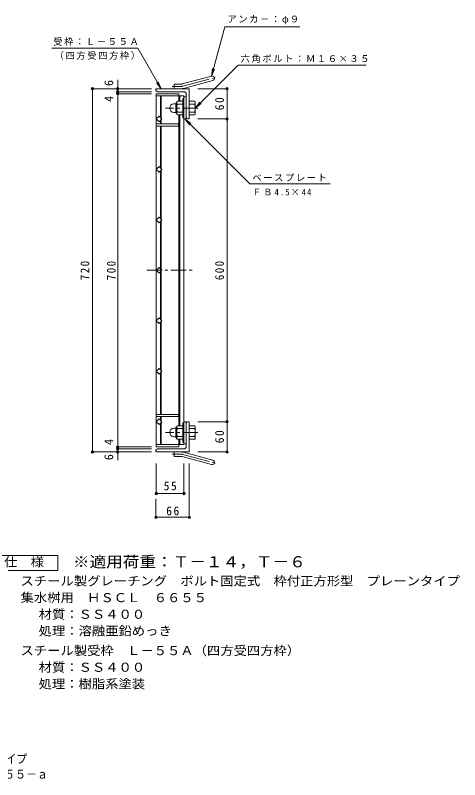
# Model space of a CAD drawing. Units: millimetres at full size, sheet at 1:6. Extents: x -906 to 1055, y -824 to 798.
# Drawn here: x 174 to 1055, y -824 to 691 of the extents above; entities that cross this region are included whole.
import ezdxf
from ezdxf.enums import TextEntityAlignment as Align

# ---------------------------------------------------------------- set-up
doc = ezdxf.new("R2010")
doc.units = ezdxf.units.MM
doc.header["$LTSCALE"] = 6
doc.header["$PDMODE"] = 32
doc.header["$PDSIZE"] = 4.8
doc.linetypes.add('CHAIN1', pattern=[8, 5, -1, 1, -1])
doc.linetypes.add('CHAIN2', pattern=[12, 9, -1, 1, -1])
for name, color, linetype, lineweight in [('E-1', 2, 'Continuous', 9), ('E-2', 3, 'Continuous', 9), ('E-4', 7, 'Continuous', 9), ('E-5', 7, 'Continuous', 9), ('F-5_F-5ﾚｲﾔ', 2, 'Continuous', 9)]:
    doc.layers.add(name, color=color, linetype=linetype, lineweight=lineweight)
doc.styles.add('ＭＳ ゴシック', font='')
doc.styles.get('ＭＳ ゴシック').set_extended_font_data('MS Gothic')

msp = doc.modelspace()

# ---------------------------------------------------------------- linework, layer by layer
at = {"layer": 'E-1'}
for p, q in [((504.74, 555.252), (562.931, 570.844)), ((507.07, 546.558), (565.26, 562.151)), ((518.596, 545.945), (452.596, 545.945)), ((452.596, 542.945), (452.596, 545.945)), ((488.596, 545.945), (488.596, 554.945)), ((502.411, 554.945), (488.596, 554.945)), ((518.596, 545.945), (518.596, 485.945)), ((507.596, 539.945), (455.596, 539.945)), ((512.596, 534.945), (512.596, 488.945)), ((488.285, 515.945), (491.795, 515.945)), ((491.795, 498.245), (491.795, 516.645)), ((493.595, 518.445), (493.795, 518.445)), ((493.795, 518.195), (493.795, 496.695)), ((505.795, 520.945), (494.834, 520.945)), ((505.795, 515.445), (494.834, 515.445)), ((505.795, 526.445), (505.795, 488.445)), ((508.095, 526.445), (505.795, 526.445)), ((518.596, 520.945), (529.557, 520.945)), ((518.596, 515.445), (529.557, 515.445)), ((530.796, 518.445), (530.596, 518.445)), ((530.596, 518.195), (530.596, 496.695)), ((488.295, 498.945), (491.795, 498.945)), ((493.595, 496.445), (493.795, 496.445)), ((505.795, 499.445), (494.834, 499.445)), ((505.795, 493.945), (494.834, 493.945)), ((508.095, 488.445), (505.795, 488.445)), ((515.596, 485.945), (518.596, 485.945)), ((518.596, 499.445), (529.557, 499.445)), ((518.596, 493.945), (529.557, 493.945)), ((530.796, 496.445), (530.596, 496.445)), ((505.795, -154.555), (505.795, -116.555)), ((508.095, -116.555), (505.795, -116.555)), ((512.596, -163.055), (512.596, -117.055)), ((515.596, -114.055), (518.596, -114.055)), ((518.596, -174.055), (518.596, -114.055)), ((488.295, -127.055), (491.795, -127.055)), ((491.795, -126.355), (491.795, -144.755)), ((493.595, -124.555), (493.795, -124.555)), ((493.795, -146.305), (493.795, -124.805)), ((505.795, -122.055), (494.834, -122.055)), ((505.795, -127.555), (494.834, -127.555)), ((518.596, -122.055), (529.557, -122.055)), ((518.596, -127.555), (529.557, -127.555)), ((530.796, -124.555), (530.596, -124.555)), ((530.596, -146.305), (530.596, -124.805)), ((488.285, -144.055), (491.795, -144.055)), ((493.595, -146.555), (493.795, -146.555)), ((505.795, -143.555), (494.834, -143.555)), ((505.795, -149.055), (494.834, -149.055)), ((518.596, -143.555), (529.557, -143.555)), ((518.596, -149.055), (529.557, -149.055)), ((530.796, -146.555), (530.596, -146.555)), ((508.095, -154.555), (505.795, -154.555)), ((452.596, -171.055), (452.596, -174.055)), ((518.596, -174.055), (452.596, -174.055)), ((507.596, -168.055), (455.596, -168.055)), ((488.596, -174.055), (488.596, -183.055)), ((507.07, -174.668), (565.26, -190.261)), ((502.411, -183.055), (488.596, -183.055)), ((504.74, -183.362), (562.931, -198.954))]:
    msp.add_line(p, q, dxfattribs=at)
at = {"layer": 'E-1', "linetype": 'CHAIN2'}
for p, q in [((505.905, 550.905), (571.071, 568.366)), ((502.411, 550.445), (484.791, 550.445)), ((502.411, -178.555), (484.791, -178.555)), ((505.905, -179.015), (571.071, -196.476))]:
    msp.add_line(p, q, dxfattribs=at)
at = {"layer": 'E-1', "linetype": 'CHAIN1'}
for p, q in [((535.681, 507.445), (471.494, 507.445)), ((535.681, -135.555), (471.494, -135.555))]:
    msp.add_line(p, q, dxfattribs=at)
at = {"layer": 'E-1'}
for centre, radius, start, end in [((564.096, 566.497), 4.5, 285.00014, 104.99991), ((502.411, 563.945), 9, 270, 285.00002), ((502.411, 563.945), 18, 270, 285), ((455.596, 542.945), 3, 180, 270), ((507.596, 534.945), 5, 0, 90), ((488.285, 507.455), 8.49, 90, 180), ((493.595, 516.645), 1.8, 90, 180), ((497.955, 518.195), 4.16, 138.61835, 221.37988), ((517.795, 507.445), 24, 160.52881, 199.47119), ((506.596, 507.445), 24, 340.52881, 19.47119), ((526.436, 518.195), 4.16, 318.62012, 41.38165), ((488.295, 507.445), 8.5, 180, 270), ((493.595, 498.245), 1.8, 180, 270), ((497.955, 496.695), 4.16, 138.62012, 221.38165), ((515.596, 488.945), 3, 180, 270), ((526.436, 496.695), 4.16, 318.61835, 41.37988), ((515.596, -117.055), 3, 90, 180), ((488.295, -135.555), 8.5, 90, 180), ((488.285, -135.565), 8.49, 180, 270), ((493.595, -126.355), 1.8, 90, 180), ((497.955, -124.805), 4.16, 138.61835, 221.37988), ((517.795, -135.555), 24, 160.52881, 199.47119), ((506.596, -135.555), 24, 340.52881, 19.47119), ((526.436, -124.805), 4.16, 318.62012, 41.38165), ((493.595, -144.755), 1.8, 180, 270), ((497.955, -146.305), 4.16, 138.62012, 221.38165), ((526.436, -146.305), 4.16, 318.61835, 41.37988), ((507.596, -163.055), 5, 270, 0), ((455.596, -171.055), 3, 90, 180), ((502.411, -192.055), 18, 75, 90), ((502.411, -192.055), 9, 74.99998, 90), ((564.096, -194.607), 4.5, 255.00009, 74.99986)]:
    msp.add_arc(centre, radius, start, end, dxfattribs=at)
at = {"layer": 'E-1', "linetype": 'CHAIN2'}
for centre, start, end in [((502.411, 563.945), 270, 284.99995), ((502.411, -192.055), 75.00005, 90)]:
    msp.add_arc(centre, 13.5, start, end, dxfattribs=at)
at = {"layer": 'E-2'}
for p, q in [((498.096, 535.945), (453.095, 535.945)), ((453.095, 535.945), (453.095, -164.055)), ((508.096, 531.445), (453.095, 531.445)), ((461.596, 531.445), (461.596, 488.759)), ((463.096, 531.445), (463.096, 487.259)), ((498.096, 535.945), (498.096, 531.445)), ((498.096, 520.945), (498.096, 531.445)), ((499.596, 531.445), (499.596, 520.945)), ((508.096, 185.945), (508.096, 531.445)), ((512.596, 529.945), (508.096, 529.945)), ((512.596, 485.945), (512.596, 529.945)), ((453.096, 485.945), (458.752, 491.602)), ((458.752, 480.289), (453.096, 485.945)), ((464.409, 485.945), (458.752, 491.602)), ((458.752, 480.289), (464.409, 485.945)), ((498.096, 185.945), (498.096, 493.945)), ((499.596, 493.945), (499.596, 185.945)), ((512.596, 485.945), (508.096, 485.945)), ((497.096, 471.445), (453.095, 471.445)), ((461.596, 483.132), (461.596, 475.945)), ((461.596, 471.445), (461.596, 388.759)), ((463.096, 475.945), (463.096, 484.632)), ((463.096, 387.259), (463.096, 471.445)), ((453.096, 385.945), (458.752, 391.602)), ((458.752, 380.289), (453.096, 385.945)), ((464.409, 385.945), (458.752, 391.602)), ((458.752, 380.289), (464.409, 385.945)), ((461.596, 288.759), (461.596, 383.132)), ((463.096, 287.259), (463.096, 384.632)), ((453.096, 285.945), (458.752, 291.602)), ((464.409, 285.945), (458.752, 291.602)), ((458.752, 280.289), (453.096, 285.945)), ((458.752, 280.289), (464.409, 285.945)), ((461.596, 188.759), (461.596, 283.132)), ((463.096, 187.259), (463.096, 284.632)), ((453.096, 185.945), (458.752, 191.602)), ((458.752, 180.289), (453.096, 185.945)), ((464.409, 185.945), (458.752, 191.602)), ((458.752, 180.289), (464.409, 185.945)), ((461.596, 183.131), (461.596, 88.758)), ((463.096, 184.631), (463.096, 87.258)), ((498.096, -122.055), (498.096, 185.945)), ((499.596, 185.945), (499.596, -122.055)), ((508.096, 185.945), (508.096, -159.555)), ((458.752, 91.601), (453.096, 85.945)), ((458.752, 91.601), (464.409, 85.945)), ((453.096, 85.945), (458.752, 80.288)), ((464.409, 85.945), (458.752, 80.288)), ((461.596, 83.131), (461.596, -11.242)), ((463.096, 84.631), (463.096, -12.742)), ((458.752, -8.399), (453.096, -14.055)), ((453.096, -14.055), (458.752, -19.712)), ((458.752, -8.399), (464.409, -14.055)), ((464.409, -14.055), (458.752, -19.712)), ((461.596, -16.869), (461.596, -99.555)), ((463.096, -15.369), (463.096, -99.555)), ((497.096, -99.555), (453.095, -99.555)), ((461.596, -111.242), (461.596, -104.055)), ((463.096, -112.742), (463.096, -104.055)), ((458.752, -108.399), (453.096, -114.055)), ((453.096, -114.055), (458.752, -119.712)), ((458.752, -108.399), (464.409, -114.055)), ((464.409, -114.055), (458.752, -119.712)), ((461.596, -159.555), (461.596, -116.869)), ((463.096, -159.555), (463.096, -115.369)), ((512.596, -114.055), (508.096, -114.055)), ((512.596, -114.055), (512.596, -158.055)), ((498.096, -159.555), (498.096, -149.055)), ((499.596, -149.055), (499.596, -159.555)), ((508.096, -159.555), (453.095, -159.555)), ((498.096, -164.055), (453.095, -164.055)), ((498.096, -164.055), (498.096, -159.555)), ((512.596, -158.055), (508.096, -158.055))]:
    msp.add_line(p, q, dxfattribs=at)
at = {"layer": 'E-2', "linetype": 'CHAIN1'}
msp.add_line((434.213, 185.945), (527.451, 185.945), dxfattribs=at)
at = {"layer": 'E-2'}
for points in [[(453.096, 475.945), (497.096, 475.945), (497.096, 471.445)], [(453.096, -104.055), (497.096, -104.055), (497.096, -99.555)]]:
    msp.add_lwpolyline(points, dxfattribs=at)
at = {"layer": 'E-4'}
for p, q in [((376.595, 545.945), (376.595, 563.228)), ((324.795, 545.945), (443.595, 545.945)), ((326.595, 545.945), (326.595, -174.055)), ((376.595, 545.945), (376.595, 539.945)), ((595.395, 545.945), (535.595, 545.945)), ((593.595, 545.945), (593.595, 485.945)), ((374.795, 539.945), (443.595, 539.945)), ((374.795, 535.945), (443.595, 535.945)), ((376.595, 535.945), (376.595, 539.945)), ((376.595, -164.055), (376.595, 535.945)), ((595.395, 485.945), (535.595, 485.945)), ((593.595, 485.945), (593.595, -114.055)), ((595.395, -114.055), (535.595, -114.055)), ((593.595, -114.055), (593.595, -174.055)), ((374.795, -164.055), (443.595, -164.055)), ((376.595, -168.055), (376.595, -164.055)), ((324.795, -174.055), (443.595, -174.055)), ((374.795, -168.055), (443.595, -168.055)), ((376.595, -168.055), (376.595, -174.055)), ((376.595, -174.055), (376.595, -190.411)), ((595.395, -174.055), (535.595, -174.055)), ((453.095, -258.265), (453.095, -196.692)), ((508.096, -258.265), (508.096, -196.692)), ((518.596, -305.332), (518.596, -196.692)), ((453.095, -256.465), (508.096, -256.465)), ((452.596, -305.332), (452.596, -267.273)), ((452.596, -303.532), (518.596, -303.532))]:
    msp.add_line(p, q, dxfattribs=at)
for p in [(326.595, 545.945), (376.595, 545.945), (593.595, 545.945), (376.595, 539.945), (376.595, 535.945), (593.595, 485.945), (593.595, -114.055), (376.595, -164.055), (376.595, -168.055), (326.595, -174.055), (376.595, -174.055), (593.595, -174.055), (453.095, -256.465), (508.096, -256.465), (452.595, -303.532), (452.596, -303.532), (518.596, -303.532)]:
    msp.add_point(p, dxfattribs=at)
at = {"layer": 'E-5'}
for p, q in [((562.931, 570.844), (589.135, 668.638)), ((738.135, 668.638), (589.135, 668.638)), ((246.301, 626.129), (416.301, 626.129)), ((462.595, 545.945), (416.301, 626.129)), ((530.596, 507.445), (615.387, 592.237)), ((615.387, 592.237), (869.387, 592.237)), ((562.931, 570.844), (564.889, 585.715)), ((562.931, 570.844), (568.672, 584.702)), ((462.595, 545.945), (453.464, 557.845)), ((462.595, 545.945), (456.855, 559.803)), ((530.596, 507.445), (539.727, 519.345)), ((530.596, 507.445), (542.496, 516.577)), ((509.844, 485.945), (518.976, 474.045)), ((509.844, 485.945), (521.745, 476.814)), ((509.844, 485.945), (638.542, 357.248)), ((638.542, 357.248), (798.042, 357.248))]:
    msp.add_line(p, q, dxfattribs=at)
at = {"layer": 'F-5_F-5ﾚｲﾔ'}
msp.add_lwpolyline([(122.739, -409.313), (122.739, -379.313), (257.739, -379.313), (257.739, -409.313)], close=True, dxfattribs=at)

# ---------------------------------------------------------------- texts
at = {"layer": 'E-4', "color": 2, "style": 'ＭＳ ゴシック'}
for s, p in [('6', (372.995, 551.228)), ('4', (372.995, 519.782)), ('4', (372.995, -160.392)), ('6', (372.995, -190.411))]:
    msp.add_text(s, height=17.6, rotation=90, dxfattribs=at).set_placement(p, align=Align.BOTTOM_LEFT)
at = {"layer": 'E-4', "color": 2, "char_height": 17.6, "attachment_point": 7, "rotation": 90, "style": 'ＭＳ ゴシック'}
for s, insert in [('\\T1.27;\\W0.95;60', (587.595, 503.195)), ('\\T1.27;\\W0.9;720', (320.595, 166.445)), ('\\T1.27;\\W0.9;700', (372.995, 166.445)), ('\\T1.27;\\W0.9;600', (587.595, 166.445)), ('\\T1.27;\\W0.95;60', (587.595, -156.805))]:
    msp.add_mtext(s, dxfattribs=dict(at, insert=insert))
at = {"layer": 'E-4', "color": 2, "char_height": 17.6, "attachment_point": 7, "style": 'ＭＳ ゴシック'}
for s, insert in [('\\T1.27;\\W0.95;55', (467.846, -250.465)), ('\\T1.27;\\W0.95;66', (472.846, -299.932))]:
    msp.add_mtext(s, dxfattribs=dict(at, insert=insert))
at = {"layer": 'E-5', "char_height": 13.2, "attachment_point": 7, "style": 'ＭＳ ゴシック'}
for s, insert in [('\\T1.17;アンカ－：φ９', (594.135, 673.638)), ('\\T1.17;受枠：Ｌ－５５Ａ', (248.801, 631.129)), ('\\T1.17;（四方受四方枠）', (251.301, 603.129)), ('\\T1.17;六角ボルト：Ｍ１６×３５', (620.387, 597.237)), ('\\T1.17;ベースプレート', (643.542, 362.248)), ('\\T1.26;\\W0.95;ＦＢ4.5×44', (643.542, 334.248))]:
    msp.add_mtext(s, dxfattribs=dict(at, insert=insert))
at = {"layer": 'F-5_F-5ﾚｲﾔ', "color": 3, "style": 'ＭＳ ゴシック', "width": 1.1}
msp.add_text('※適用荷重：Ｔ－１４，Ｔ－６', height=21.99, dxfattribs=at).set_placement((287.739, -409.313), align=Align.BOTTOM_LEFT)
at = {"layer": 'F-5_F-5ﾚｲﾔ', "style": 'ＭＳ ゴシック'}
for s, width, p in [('仕\u3000様', 1.1, (151.239, -406.313)), ('スチール製グレーチング\u3000ボルト固定式\u3000枠付正方形型\u3000プレーンタイプ', 1.1, (183.993, -444.065)), ('集水桝用\u3000ＨＳＣＬ\u3000６６５５', 1.1, (183.993, -477.065)), ('材質：ＳＳ４００', 1.1, (219.82, -510.065)), ('処理：溶融亜鉛めっき', 1.1, (219.82, -543.065)), ('スチール製受枠\u3000Ｌ－５５Ａ（四方受四方枠）', 1.1, (183.993, -582.065)), ('材質：ＳＳ４００', 1.1, (219.82, -615.065)), ('処理：樹脂系塗装', 1.1, (219.82, -648.065)), ('スチール製グレーチング\u3000ボルト固定式\u3000枠付正方形型\u3000プレーンタイプ', 0.9, (-515.905, -796.619)), ('集水桝用\u3000クッションなし\u3000ＨＳＣＬ\u3000６６５５－ａ', 0.9, (-280.387, -826.942))]:
    msp.add_text(s, height=17.6, dxfattribs=dict(at, width=width)).set_placement(p, align=Align.BOTTOM_LEFT)

doc.saveas('drawing.dxf')
